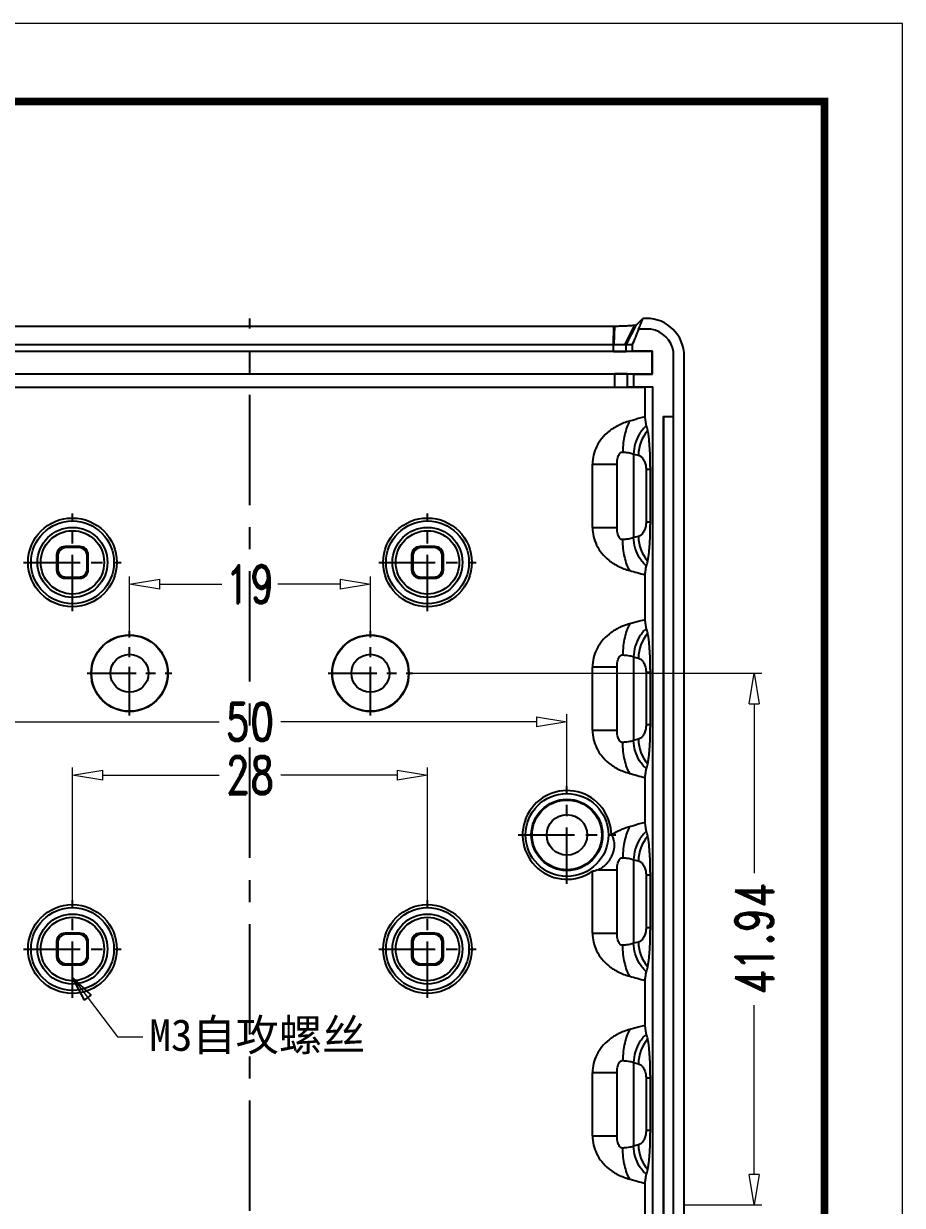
# Model space of a CAD drawing. Header units: millimetres. Extents: x 2279 to 2636, y 1024 to 1272.
# Drawn here: x 2566.6 to 2635.9, y 1179 to 1272.2 of the extents above; entities that cross this region are included whole.
import ezdxf

# ---------------------------------------------------------------- set-up
doc = ezdxf.new("R2010")
doc.units = ezdxf.units.MM
doc.linetypes.add('CENTER', pattern=[50.8, 31.75, -6.35, 6.35, -6.35])
doc.layers.add('dim', color=82, linetype='Continuous', lineweight=9)
doc.layers.add('from', color=7, linetype='Continuous', lineweight=13)
doc.styles.add('ROMAND', font='romand.shx', dxfattribs={"width": 0.75, "bigfont": 'gbcbig.shx'})
doc.styles.add('楷体', font='simkai_0.ttf')
doc.dimstyles.new('YanXiu', dxfattribs={"dimtxt": 2.5, "dimasz": 2.2, "dimexe": 1, "dimexo": 0, "dimgap": 0.66, "dimtad": 0, "dimzin": 9, "dimdsep": 46, "dimtxsty": 'ROMAND', "dimblk": 'CLOSEDBLANK', "dimcen": 0, "dimclrd": 3, "dimclre": 3, "dimclrt": 7, "dimazin": 2, "dimtfac": 1, "dimtofl": 0, "dimtmove": 0, "dimatfit": 3, "dimldrblk": 'CLOSEDBLANK', "dimfxl": 1, "dimlwd": 5, "dimlwe": 5, "dimarcsym": 0})

# ---------------------------------------------------------------- blocks, each defined once
blk = doc.blocks.new('_ClosedBlank')
at = {"color": 0, "linetype": 'ByBlock', "lineweight": -2}
for p, q in [((-1, 0.167), (0, 0)), ((-1, 0.167), (-1, -0.167)), ((0, 0), (-1, -0.167))]:
    blk.add_line(p, q, dxfattribs=at)
blk = doc.blocks.new('*D34')
at = {"layer": 'Defpoints', "color": 0}
for p in [(1255.184, 964.706), (1282.124, 964.706), (1276.605, 922.765)]:
    blk.add_point(p, dxfattribs=at)
at = {"layer": 'dim', "color": 3, "lineweight": 5}
for p, q in [((1255.184, 964.706), (1282.723, 964.706)), ((1282.124, 962.306), (1282.124, 948.942)), ((1282.124, 925.165), (1282.124, 938.528)), ((1276.605, 922.765), (1282.723, 922.765))]:
    blk.add_line(p, q, dxfattribs=at)
at = {"layer": 'dim', "color": 3, "lineweight": 5, "xscale": 2.4, "yscale": 2.4, "zscale": 2.4}
for p, rotation in [((1282.124, 964.706), 90), ((1282.124, 922.765), 270)]:
    blk.add_blockref('_ClosedBlank', p, dxfattribs=dict(at, rotation=rotation))
at = {"layer": 'dim', "color": 7, "insert": (1282.124, 943.735), "char_height": 3, "attachment_point": 5, "rotation": 90, "style": 'ROMAND'}
blk.add_mtext('41.94', dxfattribs=at)
blk = doc.blocks.new('*D33')
at = {"layer": 'Defpoints', "color": 0}
for p in [(1251.855, 971.735), (1232.855, 968.034), (1251.855, 968.034)]:
    blk.add_point(p, dxfattribs=at)
at = {"layer": 'dim', "color": 3, "lineweight": 5}
for p, q in [((1232.855, 968.034), (1232.855, 972.335)), ((1251.855, 968.034), (1251.855, 972.335)), ((1235.255, 971.735), (1240.148, 971.735)), ((1249.455, 971.735), (1244.562, 971.735))]:
    blk.add_line(p, q, dxfattribs=at)
at = {"layer": 'dim', "color": 3, "lineweight": 5, "xscale": 2.4, "yscale": 2.4, "zscale": 2.4, "rotation": 180}
blk.add_blockref('_ClosedBlank', (1232.855, 971.735), dxfattribs=at)
at = {"layer": 'dim', "color": 3, "lineweight": 5, "xscale": 2.4, "yscale": 2.4, "zscale": 2.4}
blk.add_blockref('_ClosedBlank', (1251.855, 971.735), dxfattribs=at)
at = {"layer": 'dim', "color": 7, "insert": (1242.355, 971.735), "char_height": 3, "attachment_point": 5, "style": 'ROMAND'}
blk.add_mtext('19', dxfattribs=at)
blk = doc.blocks.new('*D29')
at = {"layer": 'Defpoints', "color": 0}
for p in [(1256.355, 956.676), (1228.355, 946.806), (1256.355, 946.806)]:
    blk.add_point(p, dxfattribs=at)
at = {"layer": 'dim', "color": 3, "lineweight": 5}
for p, q in [((1228.355, 946.806), (1228.355, 957.276)), ((1230.755, 956.676), (1239.934, 956.676)), ((1253.955, 956.676), (1244.776, 956.676)), ((1256.355, 946.806), (1256.355, 957.276))]:
    blk.add_line(p, q, dxfattribs=at)
at = {"layer": 'dim', "color": 3, "lineweight": 5, "xscale": 2.4, "yscale": 2.4, "zscale": 2.4, "rotation": 180}
blk.add_blockref('_ClosedBlank', (1228.355, 956.676), dxfattribs=at)
at = {"layer": 'dim', "color": 3, "lineweight": 5, "xscale": 2.4, "yscale": 2.4, "zscale": 2.4}
blk.add_blockref('_ClosedBlank', (1256.355, 956.676), dxfattribs=at)
at = {"layer": 'dim', "color": 7, "insert": (1242.355, 956.676), "char_height": 3, "attachment_point": 5, "style": 'ROMAND'}
blk.add_mtext('28', dxfattribs=at)
blk = doc.blocks.new('*D30')
at = {"layer": 'Defpoints', "color": 0}
for p in [(1267.355, 960.876), (1217.355, 955.806), (1267.355, 955.806)]:
    blk.add_point(p, dxfattribs=at)
at = {"layer": 'dim', "color": 3, "lineweight": 5}
for p, q in [((1217.355, 955.806), (1217.355, 961.476)), ((1267.355, 955.806), (1267.355, 961.476)), ((1219.755, 960.876), (1239.934, 960.876)), ((1264.955, 960.876), (1244.776, 960.876))]:
    blk.add_line(p, q, dxfattribs=at)
at = {"layer": 'dim', "color": 3, "lineweight": 5, "xscale": 2.4, "yscale": 2.4, "zscale": 2.4, "rotation": 180}
blk.add_blockref('_ClosedBlank', (1217.355, 960.876), dxfattribs=at)
at = {"layer": 'dim', "color": 3, "lineweight": 5, "xscale": 2.4, "yscale": 2.4, "zscale": 2.4}
blk.add_blockref('_ClosedBlank', (1267.355, 960.876), dxfattribs=at)
at = {"layer": 'dim', "color": 7, "insert": (1242.355, 960.876), "char_height": 3, "attachment_point": 5, "style": 'ROMAND'}
blk.add_mtext('50', dxfattribs=at)
blk = doc.blocks.new('A$C49AF55C9')
at = {"color": 1, "linetype": 'CENTER', "ltscale": 0.274}
blk.add_line((51.816, 11.465), (51.816, 151.465), dxfattribs=at)
at = {"color": 7, "linetype": 'Continuous'}
for p, q in [((82.311, 150.965), (82.811, 151.465)), ((83.07, 151.465), (82.811, 151.465)), ((23.118, 150.855), (80.514, 150.855)), ((80.474, 149.365), (80.514, 150.855)), ((80.536, 149.365), (80.6, 150.856)), ((81.381, 149.365), (82.177, 150.933)), ((81.473, 149.365), (82.311, 150.965)), ((83.43, 150.61), (82.469, 150.615)), ((83.43, 150.61), (83.431, 150.615)), ((80.536, 149.365), (23.095, 149.365)), ((80.474, 148.846), (80.474, 149.365)), ((81.473, 148.848), (81.473, 149.365)), ((81.986, 149.365), (81.473, 149.365)), ((81.986, 148.865), (81.986, 149.365)), ((83.545, 148.844), (20.086, 148.844)), ((81.473, 148.848), (81.986, 148.865)), ((83.566, 148.865), (81.986, 148.865)), ((83.566, 148.865), (83.545, 148.844)), ((83.545, 147.085), (83.545, 148.844)), ((83.566, 147.065), (83.566, 148.865)), ((85.211, 14.1), (85.216, 148.83)), ((85.211, 148.83), (85.216, 148.83)), ((86.066, 14.461), (86.066, 148.469)), ((20.086, 147.085), (83.545, 147.085)), ((80.574, 147.084), (80.574, 146.037)), ((81.573, 147.082), (81.573, 146.039)), ((81.573, 147.082), (82.086, 147.065)), ((82.086, 146.065), (82.086, 147.065)), ((82.086, 147.065), (83.566, 147.065)), ((83.566, 147.065), (83.545, 147.085)), ((20.659, 146.034), (82.973, 146.034)), ((82.086, 146.065), (81.573, 146.039)), ((82.086, 146.065), (83.589, 146.065)), ((82.973, 146.034), (83.589, 146.065)), ((82.973, 143.688), (82.973, 146.034)), ((83.589, 16.865), (83.589, 146.065)), ((84.416, 143.715), (84.416, 19.215)), ((84.416, 143.715), (85.211, 143.715)), ((84.424, 143.706), (84.416, 143.715)), ((84.424, 143.706), (84.424, 19.223)), ((85.203, 143.706), (84.424, 143.706)), ((85.211, 143.715), (85.203, 143.706)), ((85.203, 143.706), (85.203, 19.223)), ((78.837, 139.962), (80.766, 139.962)), ((78.837, 134.969), (78.837, 139.961)), ((80.766, 134.968), (80.766, 139.962)), ((82.071, 140.758), (82.071, 134.171)), ((82.071, 140.758), (82.454, 140.663)), ((83.054, 139.537), (83.054, 135.393)), ((83.392, 139.537), (83.054, 139.537)), ((83.392, 135.393), (83.392, 139.537)), ((83.392, 135.393), (83.054, 135.393)), ((78.837, 134.968), (80.766, 134.968)), ((82.454, 134.267), (82.071, 134.171)), ((37.23, 133.465), (37.317, 133.377)), ((38.401, 133.465), (37.23, 133.465)), ((38.314, 133.377), (37.317, 133.377)), ((38.401, 133.465), (38.314, 133.377)), ((65.23, 133.465), (65.317, 133.377)), ((66.401, 133.465), (65.23, 133.465)), ((66.314, 133.377), (65.317, 133.377)), ((66.401, 133.465), (66.314, 133.377)), ((36.566, 132.8), (36.566, 131.629)), ((36.566, 132.8), (36.653, 132.713)), ((36.653, 132.713), (36.653, 131.716)), ((39.066, 132.8), (38.978, 132.713)), ((38.978, 131.716), (38.978, 132.713)), ((39.066, 131.629), (39.066, 132.8)), ((64.566, 132.8), (64.566, 131.629)), ((64.566, 132.8), (64.653, 132.713)), ((64.653, 132.713), (64.653, 131.716)), ((67.066, 132.8), (66.978, 132.713)), ((66.978, 131.716), (66.978, 132.713)), ((67.066, 131.629), (67.066, 132.8)), ((36.566, 131.629), (36.653, 131.716)), ((39.066, 131.629), (38.978, 131.716)), ((64.566, 131.629), (64.653, 131.716)), ((67.066, 131.629), (66.978, 131.716)), ((37.23, 130.965), (37.317, 131.052)), ((37.23, 130.965), (38.401, 130.965)), ((37.317, 131.052), (38.314, 131.052)), ((38.401, 130.965), (38.314, 131.052)), ((65.23, 130.965), (65.317, 131.052)), ((65.23, 130.965), (66.401, 130.965)), ((65.317, 131.052), (66.314, 131.052)), ((66.401, 130.965), (66.314, 131.052)), ((82.973, 127.688), (82.973, 131.241)), ((82.071, 124.758), (82.071, 118.171)), ((82.071, 124.758), (82.454, 124.663)), ((78.837, 123.962), (80.766, 123.962)), ((78.837, 118.969), (78.837, 123.961)), ((80.766, 118.968), (80.766, 123.962)), ((83.054, 123.537), (83.054, 119.393)), ((83.392, 123.537), (83.054, 123.537)), ((83.392, 119.393), (83.392, 123.537)), ((83.392, 119.393), (83.054, 119.393)), ((78.837, 118.968), (80.766, 118.968)), ((82.454, 118.267), (82.071, 118.171)), ((82.973, 111.688), (82.973, 115.241)), ((82.071, 108.758), (82.071, 102.171)), ((82.071, 108.758), (82.454, 108.663)), ((78.837, 102.969), (78.837, 107.858)), ((79.274, 107.962), (80.766, 107.962)), ((80.766, 102.968), (80.766, 107.962)), ((83.392, 107.537), (83.054, 107.537)), ((83.054, 107.537), (83.054, 103.393)), ((83.392, 103.393), (83.392, 107.537)), ((37.23, 102.965), (37.317, 102.877)), ((38.401, 102.965), (37.23, 102.965)), ((38.314, 102.877), (37.317, 102.877)), ((38.401, 102.965), (38.314, 102.877)), ((66.401, 102.965), (65.23, 102.965)), ((65.23, 102.965), (65.317, 102.877)), ((66.314, 102.877), (65.317, 102.877)), ((66.401, 102.965), (66.314, 102.877)), ((78.837, 102.968), (80.766, 102.968)), ((83.392, 103.393), (83.054, 103.393)), ((36.566, 102.3), (36.566, 101.129)), ((36.566, 102.3), (36.653, 102.213)), ((36.653, 102.213), (36.653, 101.216)), ((39.066, 102.3), (38.978, 102.213)), ((38.978, 101.216), (38.978, 102.213)), ((39.066, 101.129), (39.066, 102.3)), ((64.566, 102.3), (64.566, 101.129)), ((64.566, 102.3), (64.653, 102.213)), ((64.653, 102.213), (64.653, 101.216)), ((67.066, 102.3), (66.978, 102.213)), ((66.978, 101.216), (66.978, 102.213)), ((67.066, 101.129), (67.066, 102.3)), ((82.454, 102.267), (82.071, 102.171)), ((36.566, 101.129), (36.653, 101.216)), ((39.066, 101.129), (38.978, 101.216)), ((64.566, 101.129), (64.653, 101.216)), ((67.066, 101.129), (66.978, 101.216)), ((37.23, 100.465), (37.317, 100.552)), ((37.23, 100.465), (38.401, 100.465)), ((37.317, 100.552), (38.314, 100.552)), ((38.401, 100.465), (38.314, 100.552)), ((65.23, 100.465), (65.317, 100.552)), ((65.23, 100.465), (66.401, 100.465)), ((65.317, 100.552), (66.314, 100.552)), ((66.401, 100.465), (66.314, 100.552)), ((82.973, 95.688), (82.973, 99.241)), ((82.071, 92.758), (82.454, 92.663)), ((82.071, 92.758), (82.071, 86.171)), ((78.837, 91.962), (80.766, 91.962)), ((78.837, 86.969), (78.837, 91.961)), ((80.766, 86.968), (80.766, 91.962)), ((83.392, 91.537), (83.054, 91.537)), ((83.054, 91.537), (83.054, 87.393)), ((83.392, 87.393), (83.392, 91.537)), ((78.837, 86.968), (80.766, 86.968)), ((83.392, 87.393), (83.054, 87.393)), ((82.454, 86.267), (82.071, 86.171)), ((82.973, 79.688), (82.973, 83.241))]:
    blk.add_line(p, q, dxfattribs=at)
at = {"color": 1, "linetype": 'CENTER', "ltscale": 0.14}
for p, q in [((37.816, 128.365), (37.816, 136.065)), ((65.816, 128.365), (65.816, 136.065)), ((33.966, 132.215), (41.666, 132.215)), ((61.966, 132.215), (69.666, 132.215)), ((76.816, 106.865), (76.816, 114.565)), ((72.966, 110.715), (80.666, 110.715)), ((37.816, 97.865), (37.816, 105.565)), ((65.816, 97.865), (65.816, 105.565)), ((33.966, 101.715), (41.666, 101.715)), ((61.966, 101.715), (69.666, 101.715))]:
    blk.add_line(p, q, dxfattribs=at)
at = {"color": 1, "linetype": 'CENTER', "ltscale": 0.121048}
for p, q in [((42.316, 120.136), (42.316, 126.794)), ((61.316, 120.136), (61.316, 126.794)), ((38.987, 123.465), (45.645, 123.465)), ((57.987, 123.465), (64.645, 123.465))]:
    blk.add_line(p, q, dxfattribs=at)
at = {"color": 7, "linetype": 'Continuous'}
for centre, radius in [((37.816, 132.215), 3.5), ((37.816, 132.215), 3.267), ((65.816, 132.215), 3.5), ((65.816, 132.215), 3.267), ((37.816, 132.215), 2.762), ((37.816, 132.215), 2.5), ((65.816, 132.215), 2.762), ((65.816, 132.215), 2.5), ((42.316, 123.465), 3.026), ((42.316, 123.465), 3), ((61.316, 123.465), 3.026), ((61.316, 123.465), 3), ((42.316, 123.465), 1.5), ((61.316, 123.465), 1.5), ((76.816, 110.715), 3.267), ((76.816, 110.715), 2.814), ((76.816, 110.715), 2.75), ((76.816, 110.715), 1.6), ((37.816, 101.715), 3.5), ((37.816, 101.715), 3.267), ((37.816, 101.715), 2.762), ((65.816, 101.715), 3.5), ((65.816, 101.715), 3.267), ((65.816, 101.715), 2.762), ((37.816, 101.715), 2.5), ((65.816, 101.715), 2.5)]:
    blk.add_circle(centre, radius, dxfattribs=at)
for centre, radius, start, end in [((-160.501, 248.868), 262.085, 337.98234, 338.18264), ((80.513, 161.647), 10.791, 270.00158, 270.46219), ((-164.294, 249.188), 265.741, 337.93619, 338.22569), ((83.583, 155.242), 4.759, 256.47058, 256.69662), ((83.098, 148.497), 2.139, 8.93135, 81.06865), ((75.5, 140.771), 7.904, 13.51424, 16.38343), ((85.512, 140.633), 3.058, 139.52043, 179.44762), ((85.512, 134.296), 3.058, 180.55239, 220.47957), ((75.5, 134.158), 7.905, 343.61659, 346.48575), ((75.5, 124.771), 7.904, 13.51424, 16.38343), ((85.512, 124.633), 3.058, 139.52043, 179.44762), ((85.512, 118.296), 3.058, 180.55239, 220.47957), ((75.5, 118.158), 7.905, 343.61659, 346.48575), ((76.816, 110.715), 3.5, 359.63215, 305.28027), ((75.5, 108.771), 7.904, 13.51424, 16.38343), ((85.512, 108.633), 3.058, 139.52043, 179.44762), ((85.512, 102.296), 3.058, 180.55239, 220.47957), ((75.5, 102.158), 7.905, 343.61659, 346.48575), ((85.512, 92.633), 3.058, 139.52043, 179.44762), ((75.5, 92.771), 7.904, 13.51424, 16.38343), ((85.512, 86.296), 3.058, 180.55239, 220.47957), ((75.5, 86.158), 7.905, 343.61659, 346.48575)]:
    blk.add_arc(centre, radius, start, end, dxfattribs=at)
for centre, major_axis, ratio, start_param, end_param in [((83.062, 148.461), (2.127, 2.127), 0.997265, -0.784029, 0.784029), ((80.474, 148.848), (1, 0), 0.001745, -1.570796, -0.05236), ((80.574, 147.082), (1, 0), 0.001745, 0.05236, 1.570796), ((80.574, 146.039), (1, 0), 0.002618, -1.570796, -0.05236), ((37.23, 132.8), (0.47, -0.47), 0.999695, 2.356347, 3.926839), ((37.318, 132.713), (0.47, -0.47), 0.999695, 2.356347, 3.926839), ((38.314, 132.713), (-0.47, -0.47), 0.999695, 2.356347, 3.926839), ((38.401, 132.8), (0.47, 0.47), 0.999695, -0.785246, 0.785246), ((65.23, 132.8), (0.47, -0.47), 0.999695, 2.356347, 3.926839), ((65.318, 132.713), (0.47, -0.47), 0.999695, 2.356347, 3.926839), ((66.314, 132.713), (-0.47, -0.47), 0.999695, 2.356347, 3.926839), ((66.401, 132.8), (0.47, 0.47), 0.999695, -0.785246, 0.785246), ((37.23, 131.629), (0.47, 0.47), 0.999695, -3.926839, -2.356347), ((37.318, 131.717), (0.47, 0.47), 0.999695, 2.356347, 3.926839), ((38.314, 131.717), (-0.47, 0.47), 0.999695, 2.356347, 3.926839), ((38.401, 131.629), (0.47, -0.47), 0.999695, -0.785246, 0.785246), ((65.23, 131.629), (0.47, 0.47), 0.999695, -3.926839, -2.356347), ((65.318, 131.717), (0.47, 0.47), 0.999695, 2.356347, 3.926839), ((66.314, 131.717), (-0.47, 0.47), 0.999695, 2.356347, 3.926839), ((66.401, 131.629), (0.47, -0.47), 0.999695, -0.785246, 0.785246), ((37.23, 102.3), (0.47, -0.47), 0.999695, 2.356347, 3.926839), ((37.318, 102.213), (0.47, -0.47), 0.999695, 2.356347, 3.926839), ((38.314, 102.213), (-0.47, -0.47), 0.999695, 2.356347, 3.926839), ((38.401, 102.3), (0.47, 0.47), 0.999695, -0.785246, 0.785246), ((65.23, 102.3), (0.47, -0.47), 0.999695, 2.356347, 3.926839), ((65.318, 102.213), (0.47, -0.47), 0.999695, 2.356347, 3.926839), ((66.314, 102.213), (-0.47, -0.47), 0.999695, 2.356347, 3.926839), ((66.401, 102.3), (0.47, 0.47), 0.999695, -0.785246, 0.785246), ((37.23, 101.129), (0.47, 0.47), 0.999695, -3.926839, -2.356347), ((37.318, 101.217), (0.47, 0.47), 0.999695, 2.356347, 3.926839), ((38.314, 101.217), (-0.47, 0.47), 0.999695, 2.356347, 3.926839), ((38.401, 101.129), (0.47, -0.47), 0.999695, -0.785246, 0.785246), ((65.23, 101.129), (0.47, 0.47), 0.999695, -3.926839, -2.356347), ((65.318, 101.217), (0.47, 0.47), 0.999695, 2.356347, 3.926839), ((66.314, 101.217), (-0.47, 0.47), 0.999695, 2.356347, 3.926839), ((66.401, 101.129), (0.47, -0.47), 0.999695, -0.785246, 0.785246)]:
    blk.add_ellipse(centre, major_axis=major_axis, ratio=ratio, start_param=start_param, end_param=end_param, dxfattribs=at)
for points, start_tangent, end_tangent in [([(80.6, 150.856), (81.085, 150.865), (81.544, 150.883), (81.922, 150.908), (82.177, 150.933)], (0.999967, 0.00811), (0.992047, 0.12587)), ([(82.177, 150.933), (82.231, 150.941), (82.271, 150.949), (82.297, 150.957), (82.311, 150.965)], (0.992047, 0.125869), (0.707107, 0.707107)), ([(81.381, 149.365), (81.179, 149.364), (80.883, 149.364), (80.536, 149.365)], (-1, 0.000111), (-1, 0.000007)), ([(81.473, 149.365), (81.445, 149.364), (81.381, 149.365)], (-1, 0), (-1, 0.000111)), ([(82.973, 143.688), (82.544, 143.581), (82.144, 143.468), (81.769, 143.362)], (-0.975344, -0.220688), (-0.965096, -0.261897)), ([(83.083, 143.001), (83.066, 143.075), (83.051, 143.164), (83.037, 143.256), (83.024, 143.349), (83.011, 143.44), (82.999, 143.528), (82.986, 143.612), (82.973, 143.688)], (-0.282713, 0.959204), (-0.177831, 0.984061)), ([(81.769, 143.362), (80.866, 143.021), (80.133, 142.555), (79.567, 141.995), (79.167, 141.37), (78.921, 140.683), (78.837, 139.961)], (-0.965075, -0.261973), (-0.000409, -1)), ([(81.769, 143.362), (81.546, 142.883), (81.372, 142.294), (81.259, 141.627), (81.211, 140.92)], (-0.508414, -0.861113), (-0.018622, -0.999827)), ([(83.083, 143.001), (82.542, 142.36), (82.195, 141.592), (82.071, 140.758)], (-0.745251, -0.666784), (-0.009663, -0.999953)), ([(83.392, 139.537), (83.391, 139.816), (83.388, 140.087), (83.382, 140.346), (83.375, 140.599), (83.365, 140.852), (83.353, 141.105), (83.338, 141.358), (83.32, 141.605), (83.299, 141.839), (83.276, 142.062), (83.249, 142.268), (83.219, 142.456), (83.186, 142.619)], (-0.000279, 1), (-0.234174, 0.972195)), ([(80.766, 139.962), (80.776, 140.178), (80.805, 140.384), (80.854, 140.568), (80.92, 140.72), (81.003, 140.833), (81.101, 140.901), (81.211, 140.92)], (0.000046, 1), (0.997797, -0.066345)), ([(81.211, 140.92), (81.517, 140.892), (81.771, 140.855), (81.959, 140.809), (82.071, 140.758)], (0.997749, -0.067054), (0.801799, -0.597593)), ([(82.454, 140.663), (82.576, 140.612), (82.684, 140.531), (82.78, 140.427), (82.861, 140.304), (82.93, 140.165), (82.984, 140.015), (83.023, 139.855), (83.046, 139.692), (83.054, 139.537)], (0.97029, -0.241943), (0.000131, -1)), ([(83.054, 135.393), (83.046, 135.238), (83.023, 135.074), (82.984, 134.914), (82.93, 134.764), (82.861, 134.626), (82.78, 134.503), (82.684, 134.398), (82.576, 134.317), (82.454, 134.267)], (-0.000132, -1), (-0.97029, -0.241944)), ([(83.186, 132.311), (83.216, 132.456), (83.243, 132.621), (83.268, 132.803), (83.29, 132.996), (83.309, 133.2), (83.327, 133.413), (83.342, 133.633), (83.355, 133.853), (83.365, 134.069), (83.373, 134.283), (83.38, 134.495), (83.385, 134.71), (83.389, 134.931), (83.391, 135.16), (83.392, 135.393)], (0.234173, 0.972195), (0.000279, 1)), ([(78.837, 134.969), (78.919, 134.254), (79.158, 133.578), (79.556, 132.948), (80.122, 132.383), (80.858, 131.913), (81.769, 131.567)], (0.000408, -1), (0.965074, -0.261976)), ([(81.211, 134.01), (81.101, 134.028), (81.003, 134.096), (80.92, 134.209), (80.854, 134.362), (80.805, 134.545), (80.776, 134.751), (80.766, 134.968)], (-0.997797, -0.066348), (-0.000046, 1)), ([(82.071, 134.171), (81.959, 134.12), (81.771, 134.075), (81.517, 134.037), (81.211, 134.01)], (-0.801839, -0.59754), (-0.99775, -0.067049)), ([(81.769, 131.567), (81.546, 132.046), (81.372, 132.636), (81.259, 133.303), (81.211, 134.01)], (-0.5084, 0.861121), (-0.018612, 0.999827)), ([(83.083, 131.929), (82.542, 132.57), (82.195, 133.338), (82.071, 134.171)], (-0.745251, 0.666784), (-0.009663, 0.999953)), ([(81.769, 131.567), (82.341, 131.405), (82.973, 131.241)], (0.965097, -0.261893), (0.975345, -0.220685)), ([(82.973, 131.241), (82.995, 131.375), (83.017, 131.526), (83.038, 131.682), (83.061, 131.824), (83.083, 131.929)], (0.177829, 0.984061), (0.282719, 0.959203)), ([(81.769, 127.362), (80.866, 127.021), (80.133, 126.555), (79.567, 125.995), (79.167, 125.37), (78.921, 124.683), (78.837, 123.961)], (-0.965075, -0.261973), (-0.000409, -1)), ([(81.769, 127.362), (81.546, 126.883), (81.372, 126.294), (81.259, 125.627), (81.211, 124.92)], (-0.508414, -0.861113), (-0.018622, -0.999827)), ([(82.973, 127.688), (82.544, 127.581), (82.144, 127.468), (81.769, 127.362)], (-0.975344, -0.220688), (-0.965096, -0.261897)), ([(83.083, 127.001), (82.542, 126.36), (82.195, 125.592), (82.071, 124.758)], (-0.745251, -0.666784), (-0.009663, -0.999953)), ([(83.083, 127.001), (83.066, 127.075), (83.051, 127.164), (83.037, 127.256), (83.024, 127.349), (83.011, 127.44), (82.999, 127.528), (82.986, 127.612), (82.973, 127.688)], (-0.282713, 0.959204), (-0.177831, 0.984061)), ([(83.392, 123.537), (83.391, 123.816), (83.388, 124.087), (83.382, 124.346), (83.375, 124.599), (83.365, 124.852), (83.353, 125.105), (83.338, 125.358), (83.32, 125.605), (83.299, 125.839), (83.276, 126.062), (83.249, 126.268), (83.219, 126.456), (83.186, 126.619)], (-0.000279, 1), (-0.234174, 0.972195)), ([(80.766, 123.962), (80.776, 124.178), (80.805, 124.384), (80.854, 124.568), (80.92, 124.72), (81.003, 124.833), (81.101, 124.901), (81.211, 124.92)], (0.000046, 1), (0.997797, -0.066345)), ([(81.211, 124.92), (81.517, 124.892), (81.771, 124.855), (81.959, 124.809), (82.071, 124.758)], (0.997749, -0.067054), (0.801799, -0.597593)), ([(82.454, 124.663), (82.576, 124.612), (82.684, 124.531), (82.78, 124.427), (82.861, 124.304), (82.93, 124.165), (82.984, 124.015), (83.023, 123.855), (83.046, 123.692), (83.054, 123.537)], (0.97029, -0.241943), (0.000131, -1)), ([(83.054, 119.393), (83.046, 119.238), (83.023, 119.074), (82.984, 118.914), (82.93, 118.764), (82.861, 118.626), (82.78, 118.503), (82.684, 118.398), (82.576, 118.317), (82.454, 118.267)], (-0.000132, -1), (-0.97029, -0.241944)), ([(83.186, 116.311), (83.216, 116.456), (83.243, 116.621), (83.268, 116.803), (83.29, 116.996), (83.309, 117.2), (83.327, 117.413), (83.342, 117.633), (83.355, 117.853), (83.365, 118.069), (83.373, 118.283), (83.38, 118.495), (83.385, 118.71), (83.389, 118.931), (83.391, 119.16), (83.392, 119.393)], (0.234173, 0.972195), (0.000279, 1)), ([(78.837, 118.969), (78.919, 118.254), (79.158, 117.578), (79.556, 116.948), (80.122, 116.383), (80.858, 115.913), (81.769, 115.567)], (0.000408, -1), (0.965074, -0.261976)), ([(81.211, 118.01), (81.101, 118.028), (81.003, 118.096), (80.92, 118.209), (80.854, 118.362), (80.805, 118.545), (80.776, 118.751), (80.766, 118.968)], (-0.997797, -0.066348), (-0.000046, 1)), ([(82.071, 118.171), (81.959, 118.12), (81.771, 118.075), (81.517, 118.037), (81.211, 118.01)], (-0.801839, -0.59754), (-0.99775, -0.067049)), ([(81.769, 115.567), (81.546, 116.046), (81.372, 116.636), (81.259, 117.303), (81.211, 118.01)], (-0.5084, 0.861121), (-0.018612, 0.999827)), ([(83.083, 115.929), (82.542, 116.57), (82.195, 117.338), (82.071, 118.171)], (-0.745251, 0.666784), (-0.009663, 0.999953)), ([(82.973, 115.241), (82.995, 115.375), (83.017, 115.526), (83.038, 115.682), (83.061, 115.824), (83.083, 115.929)], (0.177829, 0.984061), (0.282719, 0.959203)), ([(81.769, 115.567), (82.341, 115.405), (82.973, 115.241)], (0.965097, -0.261893), (0.975345, -0.220685)), ([(81.769, 111.362), (81.227, 111.182), (80.742, 110.956), (80.316, 110.692)], (-0.965075, -0.261973), (-0.816905, -0.576772)), ([(81.769, 111.362), (81.546, 110.883), (81.372, 110.294), (81.259, 109.627), (81.211, 108.92)], (-0.508414, -0.861113), (-0.018622, -0.999827)), ([(82.973, 111.688), (82.544, 111.581), (82.144, 111.468), (81.769, 111.362)], (-0.975344, -0.220688), (-0.965096, -0.261897)), ([(83.083, 111.001), (82.542, 110.36), (82.195, 109.592), (82.071, 108.758)], (-0.745251, -0.666784), (-0.009663, -0.999953)), ([(83.083, 111.001), (83.066, 111.075), (83.051, 111.164), (83.037, 111.256), (83.024, 111.349), (83.011, 111.44), (82.999, 111.528), (82.986, 111.612), (82.973, 111.688)], (-0.282713, 0.959204), (-0.177831, 0.984061)), ([(80.316, 110.692), (80.369, 110.609), (80.422, 110.506), (80.472, 110.376), (80.514, 110.211), (80.539, 110.006), (80.534, 109.765), (80.494, 109.512), (80.425, 109.273), (80.336, 109.052), (80.228, 108.845), (80.101, 108.649), (79.956, 108.465), (79.795, 108.3), (79.627, 108.162), (79.457, 108.052), (79.274, 107.961)], (0.578981, -0.815341), (-0.923886, -0.382669)), ([(83.392, 107.537), (83.391, 107.816), (83.388, 108.087), (83.382, 108.346), (83.375, 108.599), (83.365, 108.852), (83.353, 109.105), (83.338, 109.358), (83.32, 109.605), (83.299, 109.839), (83.276, 110.062), (83.249, 110.268), (83.219, 110.456), (83.186, 110.619)], (-0.000279, 1), (-0.234174, 0.972195)), ([(80.766, 107.962), (80.776, 108.178), (80.805, 108.384), (80.854, 108.568), (80.92, 108.72), (81.003, 108.833), (81.101, 108.901), (81.211, 108.92)], (0.000046, 1), (0.997797, -0.066345)), ([(81.211, 108.92), (81.517, 108.892), (81.771, 108.855), (81.959, 108.809), (82.071, 108.758)], (0.997749, -0.067054), (0.801799, -0.597593)), ([(82.454, 108.663), (82.576, 108.612), (82.684, 108.531), (82.78, 108.427), (82.861, 108.304), (82.93, 108.165), (82.984, 108.015), (83.023, 107.855), (83.046, 107.692), (83.054, 107.537)], (0.97029, -0.241943), (0.000131, -1)), ([(79.274, 107.962), (79.059, 107.891), (78.837, 107.858)], (-0.92389, -0.382658), (-0.998604, -0.052824)), ([(78.837, 102.969), (78.919, 102.254), (79.158, 101.578), (79.556, 100.948), (80.122, 100.383), (80.858, 99.913), (81.769, 99.567)], (0.000408, -1), (0.965074, -0.261976)), ([(81.211, 102.01), (81.101, 102.028), (81.003, 102.096), (80.92, 102.209), (80.854, 102.362), (80.805, 102.545), (80.776, 102.751), (80.766, 102.968)], (-0.997797, -0.066348), (-0.000046, 1)), ([(83.054, 103.393), (83.046, 103.238), (83.023, 103.074), (82.984, 102.914), (82.93, 102.764), (82.861, 102.626), (82.78, 102.503), (82.684, 102.398), (82.576, 102.317), (82.454, 102.267)], (-0.000132, -1), (-0.97029, -0.241944)), ([(83.186, 100.311), (83.216, 100.456), (83.243, 100.621), (83.268, 100.803), (83.29, 100.996), (83.309, 101.2), (83.327, 101.413), (83.342, 101.633), (83.355, 101.853), (83.365, 102.069), (83.373, 102.283), (83.38, 102.495), (83.385, 102.71), (83.389, 102.931), (83.391, 103.16), (83.392, 103.393)], (0.234173, 0.972195), (0.000279, 1)), ([(82.071, 102.171), (81.959, 102.12), (81.771, 102.075), (81.517, 102.037), (81.211, 102.01)], (-0.801839, -0.59754), (-0.99775, -0.067049)), ([(81.769, 99.567), (81.546, 100.046), (81.372, 100.636), (81.259, 101.303), (81.211, 102.01)], (-0.5084, 0.861121), (-0.018612, 0.999827)), ([(83.083, 99.929), (82.542, 100.57), (82.195, 101.338), (82.071, 102.171)], (-0.745251, 0.666784), (-0.009663, 0.999953)), ([(82.973, 99.241), (82.995, 99.375), (83.017, 99.526), (83.038, 99.682), (83.061, 99.824), (83.083, 99.929)], (0.177829, 0.984061), (0.282719, 0.959203)), ([(81.769, 99.567), (82.341, 99.405), (82.973, 99.241)], (0.965097, -0.261893), (0.975345, -0.220685)), ([(81.769, 95.362), (80.866, 95.021), (80.133, 94.555), (79.567, 93.995), (79.167, 93.37), (78.921, 92.683), (78.837, 91.961)], (-0.965075, -0.261973), (-0.000409, -1)), ([(81.769, 95.362), (81.546, 94.883), (81.372, 94.294), (81.259, 93.627), (81.211, 92.92)], (-0.508414, -0.861113), (-0.018622, -0.999827)), ([(82.973, 95.688), (82.544, 95.581), (82.144, 95.468), (81.769, 95.362)], (-0.975344, -0.220688), (-0.965096, -0.261897)), ([(83.083, 95.001), (83.066, 95.075), (83.051, 95.164), (83.037, 95.256), (83.024, 95.349), (83.011, 95.44), (82.999, 95.528), (82.986, 95.612), (82.973, 95.688)], (-0.282713, 0.959204), (-0.177831, 0.984061)), ([(83.083, 95.001), (82.542, 94.36), (82.195, 93.592), (82.071, 92.758)], (-0.745251, -0.666784), (-0.009663, -0.999953)), ([(83.392, 91.537), (83.391, 91.816), (83.388, 92.087), (83.382, 92.346), (83.375, 92.599), (83.365, 92.852), (83.353, 93.105), (83.338, 93.358), (83.32, 93.605), (83.299, 93.839), (83.276, 94.062), (83.249, 94.268), (83.219, 94.456), (83.186, 94.619)], (-0.000279, 1), (-0.234174, 0.972195)), ([(80.766, 91.962), (80.776, 92.178), (80.805, 92.384), (80.854, 92.568), (80.92, 92.72), (81.003, 92.833), (81.101, 92.901), (81.211, 92.92)], (0.000046, 1), (0.997797, -0.066345)), ([(81.211, 92.92), (81.517, 92.892), (81.771, 92.855), (81.959, 92.809), (82.071, 92.758)], (0.997749, -0.067054), (0.801799, -0.597593)), ([(82.454, 92.663), (82.576, 92.612), (82.684, 92.531), (82.78, 92.427), (82.861, 92.304), (82.93, 92.165), (82.984, 92.015), (83.023, 91.855), (83.046, 91.692), (83.054, 91.537)], (0.97029, -0.241943), (0.000131, -1)), ([(78.837, 86.969), (78.919, 86.254), (79.158, 85.578), (79.556, 84.948), (80.122, 84.383), (80.858, 83.913), (81.769, 83.567)], (0.000408, -1), (0.965074, -0.261976)), ([(81.211, 86.01), (81.101, 86.028), (81.003, 86.096), (80.92, 86.209), (80.854, 86.362), (80.805, 86.545), (80.776, 86.751), (80.766, 86.968)], (-0.997797, -0.066348), (-0.000046, 1)), ([(83.054, 87.393), (83.046, 87.238), (83.023, 87.074), (82.984, 86.914), (82.93, 86.764), (82.861, 86.626), (82.78, 86.503), (82.684, 86.398), (82.576, 86.317), (82.454, 86.267)], (-0.000132, -1), (-0.97029, -0.241944)), ([(83.186, 84.311), (83.216, 84.456), (83.243, 84.621), (83.268, 84.803), (83.29, 84.996), (83.309, 85.2), (83.327, 85.413), (83.342, 85.633), (83.355, 85.853), (83.365, 86.069), (83.373, 86.283), (83.38, 86.495), (83.385, 86.71), (83.389, 86.931), (83.391, 87.16), (83.392, 87.393)], (0.234173, 0.972195), (0.000279, 1)), ([(82.071, 86.171), (81.959, 86.12), (81.771, 86.075), (81.517, 86.037), (81.211, 86.01)], (-0.801839, -0.59754), (-0.99775, -0.067049)), ([(81.769, 83.567), (81.546, 84.046), (81.372, 84.636), (81.259, 85.303), (81.211, 86.01)], (-0.5084, 0.861121), (-0.018612, 0.999827)), ([(83.083, 83.929), (82.542, 84.57), (82.195, 85.338), (82.071, 86.171)], (-0.745251, 0.666784), (-0.009663, 0.999953)), ([(82.973, 83.241), (82.995, 83.375), (83.017, 83.526), (83.038, 83.682), (83.061, 83.824), (83.083, 83.929)], (0.177829, 0.984061), (0.282719, 0.959203)), ([(81.769, 83.567), (82.341, 83.405), (82.973, 83.241)], (0.965097, -0.261893), (0.975345, -0.220685))]:
    blk.add_spline(points, degree=3, dxfattribs=dict(at, start_tangent=start_tangent, end_tangent=end_tangent))
at = {"layer": 'dim', "color": 7, "insert": (43.877, 94.791), "char_height": 2.5, "attachment_point": 4, "style": '楷体'}
blk.add_mtext('M3自攻螺丝', dxfattribs=at)
at = {"layer": 'dim'}
for base, p1, p2, picture, middle in [((61.316, 130.494), (42.316, 126.794), (61.316, 126.794), '*D33', (51.816, 130.494)), ((76.816, 119.635), (26.816, 114.565), (76.816, 114.565), '*D30', (51.816, 119.635)), ((65.816, 115.435), (37.816, 105.565), (65.816, 105.565), '*D29', (51.816, 115.435))]:
    dim = blk.add_linear_dim(base=base, p1=p1, p2=p2, dimstyle='YanXiu', override={"dimtxt": 3, "dimasz": 2.4, "dimexe": 0.5997, "dimgap": 0.5997, "dimzin": 8}, dxfattribs=at)
    dim.commit()
    dim.dimension.update_dxf_attribs({"geometry": picture, "text_midpoint": middle, "insert": (-1190.539, -841.241)})
dim = blk.add_linear_dim(base=(91.584, 123.465), p1=(86.066, 81.524), p2=(64.645, 123.465), angle=90, dimstyle='YanXiu', override={"dimtxt": 3, "dimasz": 2.4, "dimexe": 0.5997, "dimgap": 0.5997, "dimzin": 8}, dxfattribs=at)
dim.commit()
dim.dimension.update_dxf_attribs({"geometry": '*D34', "text_midpoint": (91.584, 102.494), "insert": (-1190.539, -841.241)})
at = {"layer": 'dim', "annotation_type": 0, "has_hookline": 1, "hookline_direction": 0, "text_width": 17.284}
blk.add_leader([(37.816, 99.47), (41.377, 94.791), (43.377, 94.791)], dimstyle='YanXiu', override={"dimasz": 2, "dimexe": 0.49975, "dimgap": 0.49975, "dimzin": 8}, dxfattribs=at)

msp = doc.modelspace()

# ---------------------------------------------------------------- linework, layer by layer
at = {"layer": 'from'}
msp.add_lwpolyline([(2279.226, 1024.306), (2635.926, 1024.306), (2635.926, 1272.181), (2279.226, 1272.181)], close=True, dxfattribs=at)
at = {"layer": 'from', "const_width": 0.615}
msp.add_lwpolyline([(2285.373, 1030.454), (2285.373, 1266.033), (2629.778, 1266.033), (2629.778, 1030.454), (2285.373, 1030.454)], dxfattribs=at)

# ---------------------------------------------------------------- block references
msp.add_blockref('A$C49AF55C9', (2532.658, 1097.469))

doc.saveas('drawing.dxf')
